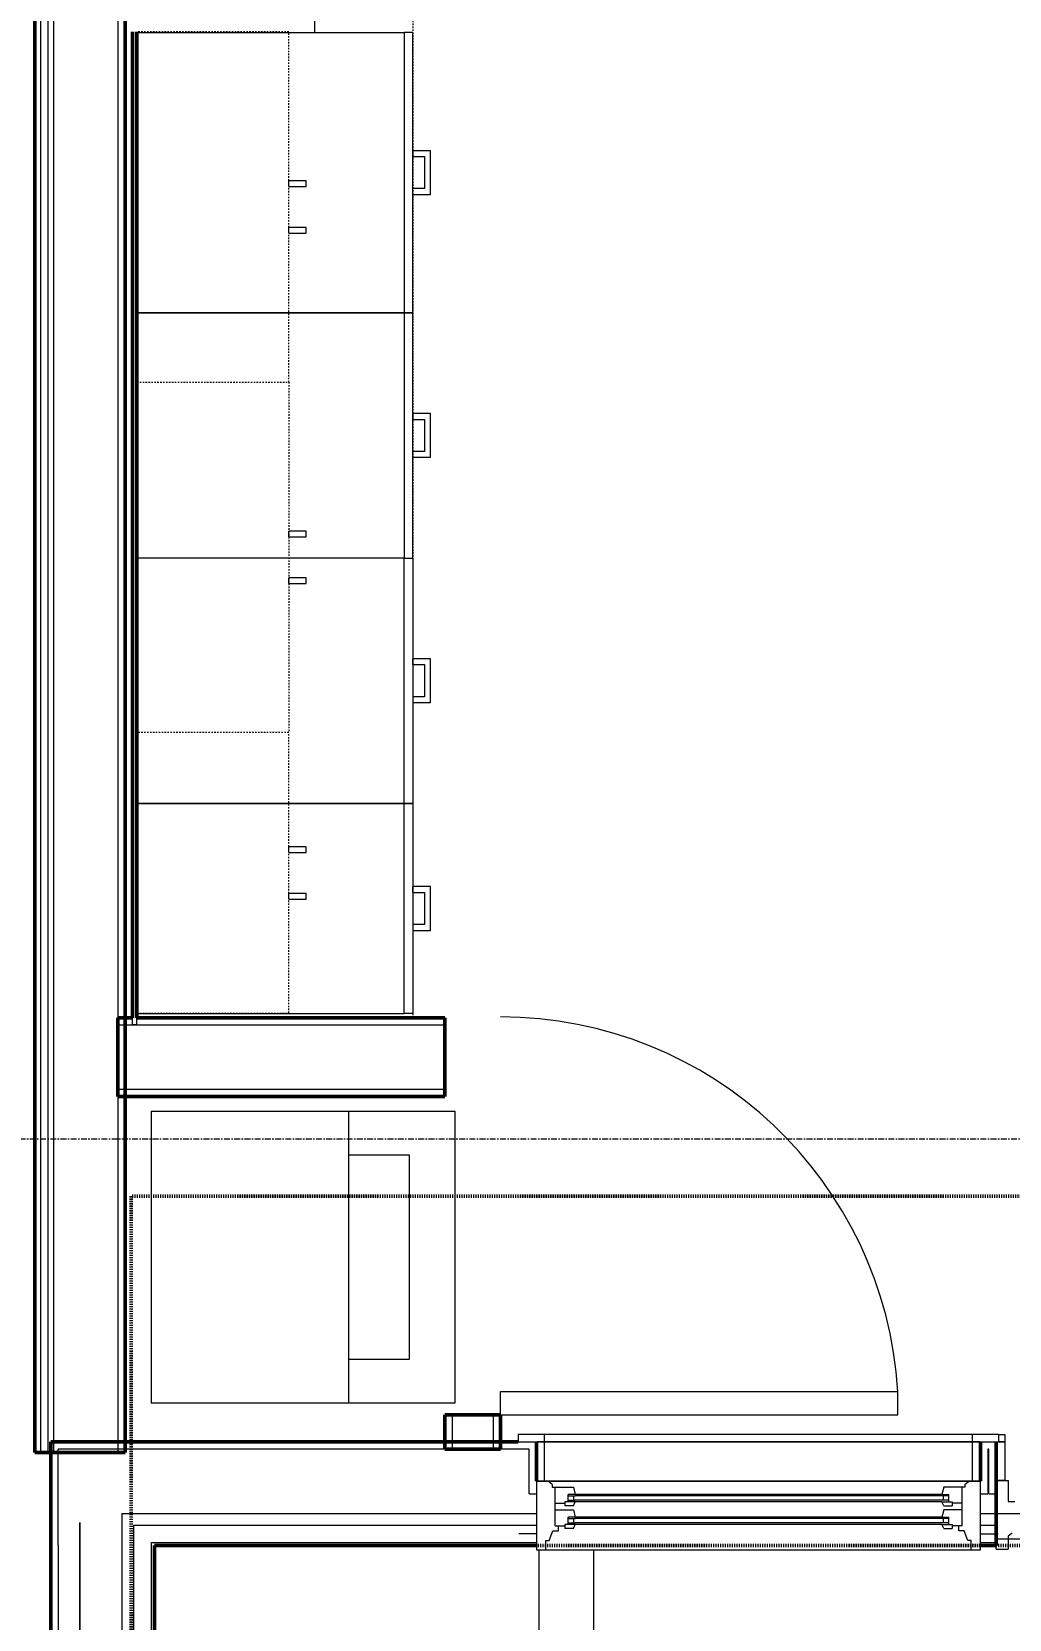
# Model space of a CAD drawing. Header units: inches. Extents: x -4217 to -1814, y 9706 to 12425.
# Drawn here: x -3410.5 to -3326.9, y 11241.1 to 11377 of the extents above; entities that cross this region are included whole.
import ezdxf

# ---------------------------------------------------------------- set-up
doc = ezdxf.new("R2010")
doc.units = ezdxf.units.IN
doc.header["$MEASUREMENT"] = 0
for name, pattern in [('Dash', [0.25, 0.125, -0.125]), ('Dash 1_16_', [0.125, 0.0625, -0.0625]), ('Grid Line 1_2_', [0.875, 0.5, -0.125, 0.125, -0.125])]:
    doc.linetypes.add(name, pattern=pattern)
for name, color, linetype, lineweight in [('A-ANNO-DIMS', 211, 'Continuous', 9), ('A-ANNO-DIMS-96', 211, 'Continuous', 9), ('A-DOOR-1', 250, 'Continuous', 9), ('A-DOOR-2', 90, 'Continuous', 20), ('A-DOOR-FRAM-1', 90, 'Continuous', 20), ('A-DOOR-FRAM-2', 250, 'Continuous', 9), ('A-FLOR-1', 50, 'Continuous', 13), ('A-FLOR-HRAL-2', 250, 'Continuous', 9), ('A-GLAZ-1', 250, 'Continuous', 9), ('A-GLAZ-2', 90, 'Continuous', 20), ('A-WALL', 113, 'Continuous', 13), ('A-WALL-3', 10, 'Continuous', 50), ('A-WALL-4', 50, 'Continuous', 13), ('C-PROP-LINE-2', 91, 'Dash 1_16_', 50), ('I-WALL-3', 2, 'Continuous', 50), ('P-SANR-FIXT-2', 250, 'Continuous', 9), ('Q-CASE-3', 250, 'Continuous', 9), ('Q-CASE-4', 250, 'Dash', 9), ('Q-CASE-HDLN-1', 250, 'Dash', 9), ('S-GRID-1', 1, 'Grid Line 1_2_', 9)]:
    doc.layers.add(name, color=color, linetype=linetype, lineweight=lineweight)
doc.styles.add('Century Gothic', font='ufonts.com_century-gothic.ttf', dxfattribs={"height": 9})
doc.dimstyles.new('OD__1_8__Tol__', dxfattribs={"dimscale": 12, "dimtxt": 9.397514, "dimasz": 1, "dimexe": 0.75, "dimexo": 0.5, "dimgap": 0.125, "dimtad": 1, "dimdec": 3, "dimrnd": 0.125, "dimzin": 3, "dimdsep": 46, "dimlunit": 4, "dimtxsty": 'Century Gothic', "dimblk1": 'OBLIQUE', "dimblk2": 'OBLIQUE', "dimsah": 1, "dimcen": 0.09, "dimdle": 0.75, "dimazin": 0, "dimtfac": 1, "dimtdec": 4, "dimtix": 1, "dimtmove": 0, "dimatfit": 3, "dimfxl": 1, "dimtvp": 1, "dimtfill": 1, "dimfrac": 2, "dimtolj": 1, "dimtzin": 0, "dimarcsym": 2})

# ---------------------------------------------------------------- blocks, each defined once
blk = doc.blocks.new('DIMBLOCK5-FLOOR PLAN - 3RD FLOOR')
at = {"layer": 'A-ANNO-DIMS-96'}
for p, q in [((-3204.32, 11249.64), (-3204.32, 11113.58)), ((-3204.32, 11122.58), (-3204.32, 11249.64)), ((-3406.42, 11249.36), (-3406.42, 11113.58)), ((-3406.42, 11122.58), (-3406.42, 11249.36)), ((-3415.42, 11122.58), (-3204.32, 11122.58))]:
    blk.add_line(p, q, dxfattribs=at)
at = {"layer": 'A-ANNO-DIMS-96', "lineweight": 50}
for p, q in [((-3406.42, 11122.58), (-3400.42, 11128.58)), ((-3204.32, 11122.58), (-3198.32, 11128.58)), ((-3406.42, 11122.58), (-3412.42, 11116.58)), ((-3204.32, 11122.58), (-3210.32, 11116.58))]:
    blk.add_line(p, q, dxfattribs=at)
at = {"layer": 'A-ANNO-DIMS-96', "color": 0, "insert": (-3339.61, 11135.62), "char_height": 9, "width": 82.1611, "attachment_point": 1, "line_spacing_factor": 0.984502, "style": 'Century Gothic', "bg_fill": 3, "box_fill_scale": 1.25, "bg_fill_color": 256, "bg_fill_true_color": 13158600, "bg_fill_transparency": 0}
blk.add_mtext('16\' - 10 1/8"', dxfattribs=at)
blk = doc.blocks.new('_Oblique')
at = {"color": 0, "linetype": 'ByBlock', "lineweight": -2}
blk.add_line((-0.5, -0.5), (0.5, 0.5), dxfattribs=at)

msp = doc.modelspace()

# ---------------------------------------------------------------- linework, layer by layer
at = {"layer": 'A-DOOR-1'}
msp.add_arc((-3370.42233, 11258.58149), 34.06659, 3.365687, 90, dxfattribs=at)
at = {"layer": 'A-DOOR-2'}
for p, q in [((-3370.42233, 11260.58149), (-3336.4145, 11260.58149)), ((-3370.42233, 11258.58149), (-3370.42233, 11260.58149)), ((-3336.4145, 11258.58149), (-3336.4145, 11260.58149)), ((-3370.42233, 11258.58149), (-3336.4145, 11258.58149))]:
    msp.add_line(p, q, dxfattribs=at)
at = {"layer": 'A-DOOR-FRAM-2'}
msp.add_line((-3327.74952, 11256.8894), (-3327.23624, 11256.8894), dxfattribs=at)
at = {"layer": 'A-GLAZ-1'}
msp.add_line((-3327.74952, 11256.8894), (-3368.89796, 11256.8894), dxfattribs=at)
at = {"layer": 'A-WALL'}
for p, q in [((-3409.79874, 11647.8644), (-3409.79874, 11255.3644)), ((-3409.17374, 11647.2394), (-3409.17374, 11255.3644)), ((-3408.67374, 11646.7394), (-3408.67374, 11255.3644)), ((-3403.17374, 11641.2394), (-3403.17374, 11255.3644))]:
    msp.add_line(p, q, dxfattribs=at)
at = {"layer": 'A-WALL-3'}
for p, q in [((-3401.92374, 11376.9808), (-3401.92374, 11292.58149)), ((-3401.54874, 11292.58149), (-3401.54874, 11376.9808)), ((-3401.92374, 11292.58149), (-3403.17374, 11292.58149)), ((-3403.17374, 11292.58149), (-3403.17374, 11285.83149)), ((-3375.17233, 11292.58149), (-3401.54874, 11292.58149)), ((-3375.17233, 11285.83149), (-3375.17233, 11292.58149)), ((-3403.17374, 11285.83149), (-3375.17233, 11285.83149)), ((-3370.42233, 11258.58149), (-3375.17233, 11258.58149))]:
    msp.add_line(p, q, dxfattribs=at)
at = {"layer": 'A-WALL-4'}
for p, q in [((-3403.17374, 11291.95649), (-3401.92374, 11291.95649)), ((-3401.92374, 11291.95649), (-3401.92374, 11292.58149)), ((-3401.92374, 11291.95649), (-3401.54874, 11291.95649)), ((-3401.54874, 11291.95649), (-3401.92374, 11291.95649)), ((-3401.54874, 11291.95649), (-3401.54874, 11292.58149)), ((-3401.54874, 11291.95649), (-3375.17233, 11291.95649)), ((-3403.17374, 11286.45649), (-3375.17233, 11286.45649))]:
    msp.add_line(p, q, dxfattribs=at)
at = {"layer": 'C-PROP-LINE-2'}
msp.add_line((-2099.26202, 11277.2894), (-3402.04874, 11277.2894), dxfattribs=at)
at = {"layer": 'I-WALL-3'}
for p, q in [((-3410.29874, 11648.3644), (-3410.29874, 11255.3644)), ((-3402.54874, 11255.3644), (-3402.54874, 11640.6144)), ((-3410.29874, 11255.3644), (-3402.54874, 11255.3644))]:
    msp.add_line(p, q, dxfattribs=at)
at = {"layer": 'P-SANR-FIXT-2'}
for p, q in [((-3400.33483, 11284.58149), (-3374.33483, 11284.58149)), ((-3400.33483, 11284.58149), (-3400.33483, 11259.58149)), ((-3383.42858, 11284.58149), (-3383.42858, 11259.58149)), ((-3374.33483, 11284.58149), (-3374.33483, 11259.58149)), ((-3383.42858, 11280.83149), (-3378.24108, 11280.83149)), ((-3378.24108, 11280.83149), (-3378.24108, 11263.33149)), ((-3378.24108, 11263.33149), (-3383.42858, 11263.33149)), ((-3374.33483, 11259.58149), (-3400.33483, 11259.58149))]:
    msp.add_line(p, q, dxfattribs=at)
at = {"layer": 'Q-CASE-3'}
for p, q in [((-3386.3244, 11376.9808), (-3386.3244, 11406.86269)), ((-3401.54874, 11376.92519), (-3378.67374, 11376.92519)), ((-3377.92374, 11376.92519), (-3378.67374, 11376.92519)), ((-3378.67374, 11376.92519), (-3378.67374, 11352.92519)), ((-3377.92374, 11352.92519), (-3377.92374, 11376.92519)), ((-3376.42374, 11366.80019), (-3377.92374, 11366.80019)), ((-3377.92374, 11366.80019), (-3377.92374, 11366.30081)), ((-3376.42374, 11363.05019), (-3376.42374, 11366.80019)), ((-3377.92374, 11366.30081), (-3376.92311, 11366.30081)), ((-3376.92311, 11366.30081), (-3376.92311, 11363.54956)), ((-3388.54874, 11363.7308), (-3388.54874, 11364.21924)), ((-3387.04948, 11364.21924), (-3388.54874, 11364.21924)), ((-3387.04948, 11363.7308), (-3387.04948, 11364.21924)), ((-3388.54874, 11363.7308), (-3387.04948, 11363.7308)), ((-3377.92374, 11363.05019), (-3377.92374, 11363.54956)), ((-3376.92311, 11363.54956), (-3377.92374, 11363.54956)), ((-3377.92374, 11363.05019), (-3376.42374, 11363.05019)), ((-3388.54874, 11359.7308), (-3388.54874, 11360.21924)), ((-3387.04948, 11360.21924), (-3388.54874, 11360.21924)), ((-3388.54874, 11359.7308), (-3387.04948, 11359.7308)), ((-3387.04948, 11359.7308), (-3387.04948, 11360.21924)), ((-3378.67374, 11352.92519), (-3401.54874, 11352.92519)), ((-3401.54874, 11352.92519), (-3378.67374, 11352.92519)), ((-3378.67374, 11352.92519), (-3377.92374, 11352.92519)), ((-3377.92374, 11352.92519), (-3378.67374, 11352.92519)), ((-3378.67374, 11352.92519), (-3378.67374, 11331.92519)), ((-3377.92374, 11331.92519), (-3377.92374, 11352.92519)), ((-3376.42374, 11344.30019), (-3377.92374, 11344.30019)), ((-3377.92374, 11344.30019), (-3377.92374, 11343.80081)), ((-3377.92374, 11343.80081), (-3376.92311, 11343.80081)), ((-3376.92311, 11343.80081), (-3376.92311, 11341.04956)), ((-3376.42374, 11340.55019), (-3376.42374, 11344.30019)), ((-3377.92374, 11340.55019), (-3377.92374, 11341.04956)), ((-3376.92311, 11341.04956), (-3377.92374, 11341.04956)), ((-3377.92374, 11340.55019), (-3376.42374, 11340.55019)), ((-3388.54874, 11333.74235), (-3388.54874, 11334.2308)), ((-3387.04948, 11334.2308), (-3388.54874, 11334.2308)), ((-3387.04948, 11333.74235), (-3387.04948, 11334.2308)), ((-3388.54874, 11333.74235), (-3387.04948, 11333.74235)), ((-3378.67374, 11331.92519), (-3401.54874, 11331.92519)), ((-3378.67374, 11331.92519), (-3401.54874, 11331.92519)), ((-3378.67374, 11331.92519), (-3377.92374, 11331.92519)), ((-3378.67374, 11331.92519), (-3377.92374, 11331.92519)), ((-3378.67374, 11310.92519), (-3378.67374, 11331.92519)), ((-3377.92374, 11331.92519), (-3377.92374, 11310.92519)), ((-3388.54874, 11329.74235), (-3388.54874, 11330.2308)), ((-3387.04948, 11330.2308), (-3388.54874, 11330.2308)), ((-3387.04948, 11329.74235), (-3387.04948, 11330.2308)), ((-3388.54874, 11329.74235), (-3387.04948, 11329.74235)), ((-3377.92374, 11322.80081), (-3377.92374, 11323.30019)), ((-3376.42374, 11323.30019), (-3377.92374, 11323.30019)), ((-3376.42374, 11319.55019), (-3376.42374, 11323.30019)), ((-3377.92374, 11322.80081), (-3376.92311, 11322.80081)), ((-3376.92311, 11322.80081), (-3376.92311, 11320.04956)), ((-3377.92374, 11320.04956), (-3377.92374, 11319.55019)), ((-3376.92311, 11320.04956), (-3377.92374, 11320.04956)), ((-3377.92374, 11319.55019), (-3376.42374, 11319.55019)), ((-3401.54874, 11310.92519), (-3378.67374, 11310.92519)), ((-3378.67374, 11310.92519), (-3401.54874, 11310.92519)), ((-3377.92374, 11310.92519), (-3378.67374, 11310.92519)), ((-3378.67374, 11310.92519), (-3377.92374, 11310.92519)), ((-3378.67374, 11292.92519), (-3378.67374, 11310.92519)), ((-3377.92374, 11310.92519), (-3377.92374, 11292.92519)), ((-3388.54874, 11306.7308), (-3388.54874, 11307.21924)), ((-3387.04948, 11307.21924), (-3388.54874, 11307.21924)), ((-3388.54874, 11306.7308), (-3387.04948, 11306.7308)), ((-3387.04948, 11306.7308), (-3387.04948, 11307.21924)), ((-3388.54874, 11302.7308), (-3388.54874, 11303.21924)), ((-3387.04948, 11303.21924), (-3388.54874, 11303.21924)), ((-3388.54874, 11302.7308), (-3387.04948, 11302.7308)), ((-3387.04948, 11302.7308), (-3387.04948, 11303.21924)), ((-3377.92374, 11303.30081), (-3377.92374, 11303.80019)), ((-3376.42374, 11303.80019), (-3377.92374, 11303.80019)), ((-3377.92374, 11303.30081), (-3376.92311, 11303.30081)), ((-3376.92311, 11303.30081), (-3376.92311, 11300.54956)), ((-3376.42374, 11300.05019), (-3376.42374, 11303.80019)), ((-3377.92374, 11300.54956), (-3377.92374, 11300.05019)), ((-3376.92311, 11300.54956), (-3377.92374, 11300.54956)), ((-3377.92374, 11300.05019), (-3376.42374, 11300.05019)), ((-3401.54874, 11292.92519), (-3378.67374, 11292.92519)), ((-3377.92374, 11292.92519), (-3378.67374, 11292.92519))]:
    msp.add_line(p, q, dxfattribs=at)
at = {"layer": 'Q-CASE-4'}
for p, q in [((-3388.54874, 11376.9808), (-3401.54874, 11376.9808)), ((-3401.54874, 11376.9808), (-3401.54874, 11346.9808)), ((-3388.54874, 11346.9808), (-3388.54874, 11376.9808)), ((-3401.54874, 11346.9808), (-3388.54874, 11346.9808)), ((-3401.54874, 11316.9808), (-3401.54874, 11346.9808)), ((-3401.54874, 11346.9808), (-3388.54874, 11346.9808)), ((-3388.54874, 11346.9808), (-3388.54874, 11316.9808)), ((-3388.54874, 11316.9808), (-3401.54874, 11316.9808)), ((-3388.54874, 11316.9808), (-3401.54874, 11316.9808)), ((-3401.54874, 11316.9808), (-3401.54874, 11292.9808)), ((-3388.54874, 11292.9808), (-3388.54874, 11316.9808)), ((-3401.54874, 11292.9808), (-3388.54874, 11292.9808))]:
    msp.add_line(p, q, dxfattribs=at)
at = {"layer": 'Q-CASE-HDLN-1'}
msp.add_line((-3377.92374, 11422.92519), (-3377.92374, 11292.58149), dxfattribs=at)
at = {"layer": 'S-GRID-1'}
msp.add_line((-1814.20638, 11282.1894), (-4168.71446, 11282.1894), dxfattribs=at)

# ---------------------------------------------------------------- next in the draw order: dimensions: what is measured, and where the dimension line sits
at = {"layer": 'A-ANNO-DIMS'}
dim = msp.add_linear_dim(base=(-3204.32374, 11122.57926), p1=(-3406.42374, 11255.3644), p2=(-3204.32374, 11255.6394), dimstyle='OD__1_8__Tol__', override={"dimpost": '<>', "dimfxl": 202.100187}, dxfattribs=at)
dim.commit()
dim.dimension.update_dxf_attribs({"geometry": 'DIMBLOCK5-FLOOR PLAN - 3RD FLOOR', "text_midpoint": (-3305.37374, 11129.30428)})

# ---------------------------------------------------------------- next in the draw order: linework, layer by layer
at = {"layer": 'A-DOOR-FRAM-1'}
for p, q in [((-3327.98624, 11247.0769), (-3327.98624, 11252.9519)), ((-3327.61124, 11252.9519), (-3327.98624, 11252.9519)), ((-3327.98624, 11252.9519), (-3326.95499, 11252.9519)), ((-3326.95499, 11252.9519), (-3326.95499, 11251.1699)), ((-3326.95499, 11251.1699), (-3326.37624, 11251.1699)), ((-3329.31202, 11248.3894), (-3327.98624, 11248.3894)), ((-3326.61124, 11248.43924), (-3326.95499, 11248.19854)), ((-3327.98624, 11247.0769), (-3326.95499, 11247.0769)), ((-3326.95499, 11248.19854), (-3326.95499, 11247.0769))]:
    msp.add_line(p, q, dxfattribs=at)
at = {"layer": 'A-DOOR-FRAM-2'}
for p, q in [((-3327.23624, 11256.8894), (-3327.23624, 11256.2644)), ((-3327.86124, 11252.9519), (-3327.86124, 11256.2644)), ((-3327.74952, 11256.2644), (-3327.23624, 11256.2644)), ((-3327.23624, 11256.2644), (-3327.74952, 11256.2644)), ((-3327.23624, 11256.2644), (-3327.23624, 11252.9519)), ((-3327.23624, 11252.9519), (-3327.86124, 11252.9519))]:
    msp.add_line(p, q, dxfattribs=at)
at = {"layer": 'A-FLOR-1'}
for p, q in [((-3327.98624, 11250.1394), (-3291.86124, 11250.1394)), ((-3291.86124, 11247.9519), (-3327.98624, 11247.9519))]:
    msp.add_line(p, q, dxfattribs=at)
at = {"layer": 'A-FLOR-HRAL-2'}
for p, q in [((-3367.14874, 11247.0144), (-3367.14874, 11182.52719)), ((-3362.42433, 11187.2516), (-3362.42433, 11247.0144))]:
    msp.add_line(p, q, dxfattribs=at)
at = {"layer": 'A-GLAZ-1'}
for p, q in [((-3368.89796, 11256.8894), (-3368.89796, 11256.2644)), ((-3366.64796, 11256.2644), (-3366.64796, 11256.8894)), ((-3329.99952, 11256.2644), (-3329.99952, 11256.8894)), ((-3327.74952, 11256.2644), (-3327.74952, 11256.8894)), ((-3368.89796, 11256.2644), (-3327.74952, 11256.2644)), ((-3329.37452, 11256.2644), (-3367.27296, 11256.2644)), ((-3367.27296, 11256.2644), (-3367.27296, 11252.8894)), ((-3366.64796, 11252.8894), (-3366.64796, 11256.2644)), ((-3329.99952, 11252.8894), (-3329.99952, 11256.2644)), ((-3329.37452, 11252.8894), (-3329.37452, 11256.2644)), ((-3367.27296, 11252.8894), (-3329.37452, 11252.8894)), ((-3364.61671, 11251.6394), (-3364.02296, 11251.6394)), ((-3364.61671, 11251.2644), (-3364.02296, 11251.2644)), ((-3364.14796, 11251.2644), (-3364.14796, 11251.6394)), ((-3332.62452, 11251.7644), (-3364.02296, 11251.7644)), ((-3332.62452, 11251.6394), (-3364.02296, 11251.6394)), ((-3332.62452, 11251.2644), (-3364.02296, 11251.2644)), ((-3332.62452, 11251.1394), (-3364.02296, 11251.1394)), ((-3332.03077, 11251.6394), (-3332.62452, 11251.6394)), ((-3332.03077, 11251.2644), (-3332.62452, 11251.2644)), ((-3332.49952, 11251.2644), (-3332.49952, 11251.6394)), ((-3364.61671, 11249.7019), (-3364.02296, 11249.7019)), ((-3364.14796, 11249.3269), (-3364.14796, 11249.7019)), ((-3332.62452, 11249.8269), (-3364.02296, 11249.8269)), ((-3332.62452, 11249.7019), (-3364.02296, 11249.7019)), ((-3332.03077, 11249.7019), (-3332.62452, 11249.7019)), ((-3332.49952, 11249.3269), (-3332.49952, 11249.7019)), ((-3364.61671, 11249.3269), (-3364.02296, 11249.3269)), ((-3332.62452, 11249.3269), (-3364.02296, 11249.3269)), ((-3332.62452, 11249.2019), (-3364.02296, 11249.2019)), ((-3332.03077, 11249.3269), (-3332.62452, 11249.3269))]:
    msp.add_line(p, q, dxfattribs=at)
at = {"layer": 'A-GLAZ-2'}
for p, q in [((-3329.31202, 11252.8894), (-3367.33546, 11252.8894)), ((-3367.33546, 11252.8894), (-3367.33546, 11247.0144)), ((-3365.99171, 11252.60924), (-3366.32559, 11252.8894)), ((-3365.99171, 11252.60924), (-3365.99171, 11252.3894)), ((-3365.99171, 11252.3894), (-3364.17921, 11252.3894)), ((-3365.74171, 11249.0769), (-3365.74171, 11252.3894)), ((-3364.17921, 11252.3894), (-3364.02296, 11251.7644)), ((-3332.46827, 11252.3894), (-3332.62452, 11251.7644)), ((-3330.65577, 11252.3894), (-3332.46827, 11252.3894)), ((-3330.90577, 11249.0769), (-3330.90577, 11252.3894)), ((-3330.65577, 11252.60924), (-3330.32189, 11252.8894)), ((-3330.65577, 11252.60924), (-3330.65577, 11252.3894)), ((-3329.31202, 11247.0144), (-3329.31202, 11252.8894)), ((-3365.74171, 11251.0144), (-3364.89796, 11251.0144)), ((-3364.89796, 11251.1394), (-3364.89796, 11250.79565)), ((-3364.02608, 11251.1394), (-3364.89796, 11251.1394)), ((-3364.61671, 11251.1394), (-3364.61671, 11251.7644)), ((-3364.02296, 11251.7644), (-3364.61671, 11251.7644)), ((-3364.17921, 11250.79565), (-3364.02608, 11251.1394)), ((-3332.62452, 11251.7644), (-3332.03077, 11251.7644)), ((-3332.46827, 11250.79565), (-3332.62139, 11251.1394)), ((-3332.62139, 11251.1394), (-3331.74952, 11251.1394)), ((-3332.03077, 11251.1394), (-3332.03077, 11251.7644)), ((-3331.74952, 11251.1394), (-3331.74952, 11250.79565)), ((-3330.90577, 11251.0144), (-3331.74952, 11251.0144)), ((-3365.74171, 11250.4519), (-3364.17921, 11250.4519)), ((-3364.17921, 11250.79565), (-3364.89796, 11250.79565)), ((-3364.61671, 11249.2019), (-3364.61671, 11249.8269)), ((-3364.02296, 11249.8269), (-3364.61671, 11249.8269)), ((-3364.17921, 11250.4519), (-3364.02296, 11249.8269)), ((-3332.46827, 11250.4519), (-3332.62452, 11249.8269)), ((-3332.62452, 11249.8269), (-3332.03077, 11249.8269)), ((-3332.46827, 11250.79565), (-3331.74952, 11250.79565)), ((-3330.90577, 11250.4519), (-3332.46827, 11250.4519)), ((-3332.03077, 11249.2019), (-3332.03077, 11249.8269)), ((-3367.33546, 11248.3894), (-3368.83546, 11248.3894)), ((-3366.24827, 11247.8269), (-3365.92921, 11248.6394)), ((-3365.92921, 11248.6394), (-3365.46046, 11248.6394)), ((-3365.74171, 11249.0769), (-3364.89796, 11249.0769)), ((-3365.46046, 11248.6394), (-3365.46046, 11249.0769)), ((-3364.89796, 11249.2019), (-3364.89796, 11248.85815)), ((-3364.02608, 11249.2019), (-3364.89796, 11249.2019)), ((-3364.17921, 11248.85815), (-3364.89796, 11248.85815)), ((-3364.17921, 11248.85815), (-3364.02608, 11249.2019)), ((-3332.46827, 11248.85815), (-3332.62139, 11249.2019)), ((-3332.62139, 11249.2019), (-3331.74952, 11249.2019)), ((-3332.46827, 11248.85815), (-3331.74952, 11248.85815)), ((-3331.74952, 11249.2019), (-3331.74952, 11248.85815)), ((-3330.90577, 11249.0769), (-3331.74952, 11249.0769)), ((-3331.18702, 11248.6394), (-3331.18702, 11249.0769)), ((-3330.71827, 11248.6394), (-3331.18702, 11248.6394)), ((-3330.3992, 11247.8269), (-3330.71827, 11248.6394)), ((-3329.31202, 11248.3894), (-3327.81202, 11248.3894)), ((-3367.33546, 11247.0144), (-3329.31202, 11247.0144)), ((-3366.52296, 11247.8269), (-3366.24827, 11247.8269)), ((-3366.52296, 11247.0144), (-3366.52296, 11247.8269)), ((-3330.12452, 11247.8269), (-3330.3992, 11247.8269)), ((-3330.12452, 11247.0144), (-3330.12452, 11247.8269))]:
    msp.add_line(p, q, dxfattribs=at)
at = {"layer": 'A-WALL-3'}
for p, q in [((-3375.17233, 11258.58149), (-3375.17233, 11255.64399)), ((-3370.42233, 11255.64399), (-3370.42233, 11258.58149)), ((-3368.89796, 11256.2644), (-3408.92374, 11256.2644)), ((-3408.92374, 11256.2644), (-3408.92374, 11255.6394)), ((-3408.92374, 11255.6394), (-3408.92374, 11247.3894)), ((-3375.17233, 11255.64399), (-3370.42233, 11255.64399)), ((-3367.33546, 11252.8894), (-3367.33546, 11256.2644)), ((-3329.31202, 11256.2644), (-3329.31202, 11252.8894)), ((-3327.98624, 11247.3894), (-3327.98624, 11256.2644)), ((-3408.92374, 11247.3894), (-3408.92374, 11146.76361)), ((-3400.04874, 11247.3894), (-3367.33546, 11247.3894)), ((-3400.04874, 11145.20111), (-3400.04874, 11247.3894)), ((-3329.31202, 11247.3894), (-3327.98624, 11247.3894))]:
    msp.add_line(p, q, dxfattribs=at)
at = {"layer": 'A-WALL-4'}
for p, q in [((-3374.54733, 11258.58149), (-3374.54733, 11255.64399)), ((-3371.04733, 11258.58149), (-3371.04733, 11255.64399)), ((-3367.96046, 11255.6394), (-3408.29874, 11255.6394)), ((-3408.29874, 11250.1394), (-3408.29874, 11255.6394)), ((-3367.96046, 11251.8269), (-3367.96046, 11255.6394)), ((-3328.68702, 11255.6394), (-3328.68702, 11251.8269)), ((-3328.61124, 11255.6394), (-3328.68702, 11255.6394)), ((-3328.61124, 11251.8269), (-3328.61124, 11255.6394)), ((-3367.96046, 11251.8269), (-3367.33546, 11251.8269)), ((-3329.31202, 11251.8269), (-3328.68702, 11251.8269)), ((-3328.61124, 11251.8269), (-3327.98624, 11251.8269)), ((-3408.29874, 11247.3894), (-3408.29874, 11250.1394)), ((-3402.79874, 11250.1394), (-3367.33546, 11250.1394)), ((-3402.79874, 11249.1394), (-3402.79874, 11250.1394)), ((-3329.31202, 11250.1394), (-3327.98624, 11250.1394)), ((-3402.79874, 11247.3894), (-3402.79874, 11249.1394)), ((-3401.79874, 11249.1394), (-3367.33546, 11249.1394)), ((-3401.79874, 11247.6394), (-3401.79874, 11249.1394)), ((-3329.31202, 11249.1394), (-3327.98624, 11249.1394)), ((-3408.29874, 11247.3894), (-3408.29874, 11145.82611)), ((-3402.79874, 11145.20111), (-3402.79874, 11247.3894)), ((-3401.79874, 11247.3894), (-3401.79874, 11247.6394)), ((-3401.79874, 11145.20111), (-3401.79874, 11247.3894)), ((-3400.29874, 11247.6394), (-3367.33546, 11247.6394)), ((-3400.29874, 11247.3894), (-3400.29874, 11247.6394)), ((-3400.29874, 11145.20111), (-3400.29874, 11247.3894)), ((-3329.31202, 11247.6394), (-3327.98624, 11247.6394))]:
    msp.add_line(p, q, dxfattribs=at)
at = {"layer": 'C-PROP-LINE-2'}
for p, q in [((-3402.04874, 11277.2894), (-3402.04874, 10821.4894)), ((-2068.92374, 11247.3894), (-3400.04874, 11247.3894)), ((-3400.04874, 11247.3894), (-3400.04874, 10851.3894))]:
    msp.add_line(p, q, dxfattribs=at)

doc.saveas('drawing.dxf')
